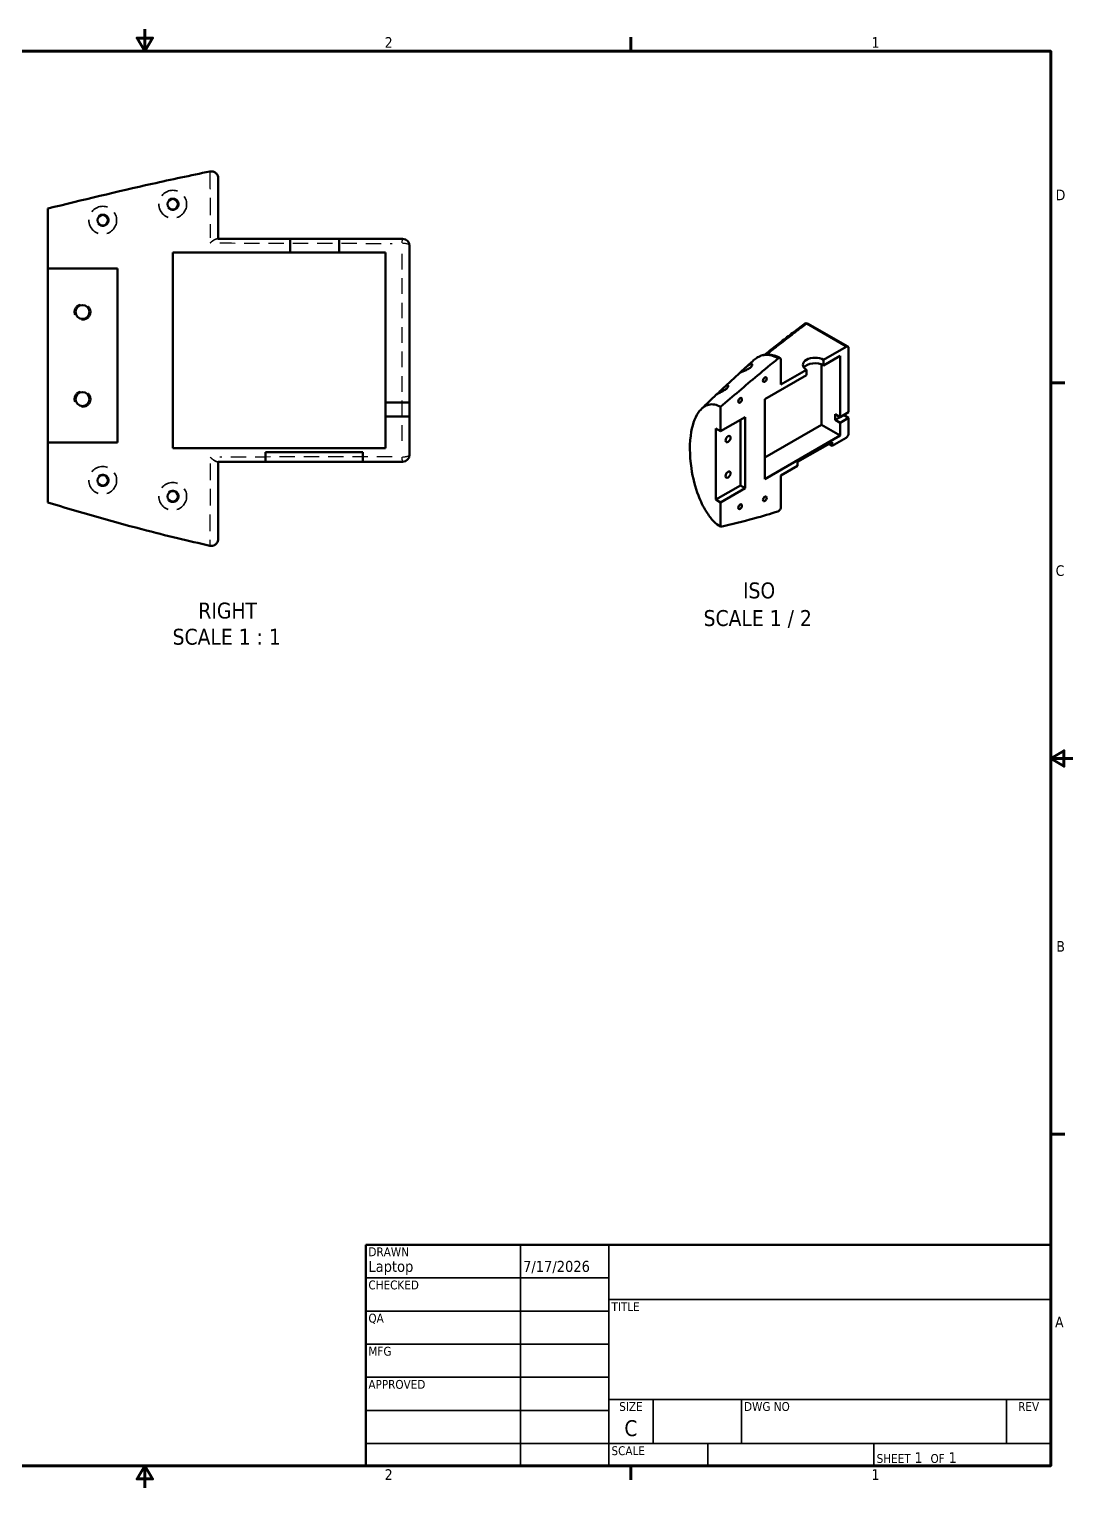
# Model space of a CAD drawing. Header units: inches. Extents: x 0.5 to 21.5, y 0.2 to 16.7.
# Drawn here: x 9.69 to 21.5, y 0.25 to 16.75 of the extents above; entities that cross this region are included whole.
import ezdxf
from ezdxf.enums import TextEntityAlignment as Align

# ---------------------------------------------------------------- set-up
doc = ezdxf.new("R2010")
doc.units = ezdxf.units.IN
doc.header["$MEASUREMENT"] = 0
doc.linetypes.add('DASHED', pattern=[0.2067, 0.1654, -0.0413])
for name, color, linetype, lineweight in [('Border (ANSI)', 7, 'Continuous', 70), ('Hidden (ANSI)', 7, 'DASHED', 35), ('Hidden Narrow (ANSI)', 7, 'DASHED', 25), ('Symbol (ANSI)', 7, 'Continuous', 25), ('Title (ANSI)', 7, 'Continuous', 50), ('Visible (ANSI)', 7, 'Continuous', 50), ('Visible Narrow (ANSI)', 7, 'Continuous', 35)]:
    doc.layers.add(name, color=color, linetype=linetype, lineweight=lineweight)
doc.styles.add('Label Text (ANSI)', font='tahoma.ttf')
doc.styles.add('Note Text (ANSI)', font='tahoma.ttf')
doc.styles.add('Text Style30', font='tahoma.ttf')
doc.styles.add('Text Style38', font='tahoma.ttf')
doc.styles.add('Text Style39', font='tahoma.ttf')

# ---------------------------------------------------------------- blocks, each defined once
blk = doc.blocks.new('Borders Default Border')
at = {"layer": 'Border (ANSI)'}
for p, q in [((16.5, 16.5), (16.5, 16.66)), ((21.25, 12.75), (21.41, 12.75)), ((21.25, 4.25), (21.41, 4.25)), ((16.5, 0.5), (16.5, 0.34))]:
    blk.add_line(p, q, dxfattribs=at)
at = {"layer": 'Border (ANSI)', "flags": 128}
for points in [[(11, 16.75), (11, 16.5), (10.913, 16.65), (11.087, 16.65), (11, 16.5)], [(0.75, 0.5), (0.75, 16.5), (21.25, 16.5), (21.25, 0.5), (0.75, 0.5)], [(21.5, 8.5), (21.25, 8.5), (21.4, 8.587), (21.4, 8.413), (21.25, 8.5)], [(11, 0.25), (11, 0.5), (10.913, 0.35), (11.087, 0.35), (11, 0.5)]]:
    blk.add_lwpolyline(points, dxfattribs=at)
at = {"layer": 'Border (ANSI)', "char_height": 0.12, "attachment_point": 7, "style": 'Note Text (ANSI)'}
for s, insert in [('2', (13.714, 16.54)), ('1', (19.223, 16.54)), ('D', (21.306, 14.815)), ('C', (21.306, 10.563)), ('B', (21.313, 6.315)), ('A', (21.299, 2.065)), ('2', (13.714, 0.34)), ('1', (19.223, 0.34))]:
    blk.add_mtext(s, dxfattribs=dict(at, insert=insert))
blk = doc.blocks.new('Title Blocks ANSI - Large')
at = {"layer": 'Title (ANSI)'}
for p, q in [((5, 7.45), (5, 4.95)), ((12.75, 7.45), (5, 7.45)), ((12.75, 4.95), (12.75, 7.45)), ((5, 4.95), (12.75, 4.95))]:
    blk.add_line(p, q, dxfattribs=at)
at = {"layer": 'Title (ANSI)', "lineweight": 35}
for p, q in [((6.75, 4.95), (6.75, 7.45)), ((7.75, 4.95), (7.75, 7.45)), ((5, 7.075), (7.75, 7.075)), ((7.75, 6.83), (12.75, 6.83)), ((5, 6.7), (7.75, 6.7)), ((5, 6.325), (7.75, 6.325)), ((5, 5.95), (7.75, 5.95)), ((12.75, 5.7), (7.75, 5.7)), ((8.25, 5.2), (8.25, 5.7)), ((9.25, 5.2), (9.25, 5.7)), ((12.25, 5.2), (12.25, 5.7)), ((5, 5.575), (7.75, 5.575)), ((7.75, 5.2), (5, 5.2)), ((12.75, 5.2), (7.75, 5.2)), ((8.87, 5.2), (8.87, 4.95)), ((10.75, 5.2), (10.75, 4.95))]:
    blk.add_line(p, q, dxfattribs=at)
at = {"layer": 'Title (ANSI)', "style": 'Text Style38'}
for s, p in [('DRAWN', (5.03, 7.42)), ('CHECKED', (5.03, 7.045)), ('TITLE', (7.78, 6.8)), ('QA', (5.03, 6.67)), ('MFG', (5.03, 6.295)), ('APPROVED', (5.03, 5.92)), ('DWG NO', (9.28, 5.67)), ('SCALE', (7.78, 5.17))]:
    blk.add_text(s, height=0.1, dxfattribs=at).set_placement(p, align=Align.TOP_LEFT)
for s, p in [('SIZE', (8, 5.67)), ('REV', (12.5, 5.67))]:
    blk.add_text(s, height=0.1, dxfattribs=at).set_placement(p, align=Align.TOP_CENTER)
at = {"layer": 'Title (ANSI)', "insert": (10.78, 4.98), "char_height": 0.12, "attachment_point": 7, "style": 'Note Text (ANSI)'}
blk.add_mtext('\\fTahoma|b0|i0;{\\H0.1000;SHEET}\\fTahoma|b0|i0;{\\H0.1200; 1  }\\fTahoma|b0|i0;{\\H0.1000;OF}\\fTahoma|b0|i0;{\\H0.1200; 1 }', dxfattribs=at)
at = {"layer": 'Title (ANSI)'}
for tag, height, style, p in [('AUTHOR', 0.125, 'Text Style39', (5.03, 7.105)), ('CREATION_DATE', 0.125, 'Text Style39', (6.78, 7.105)), ('CHECKED_BY', 0.125, 'Text Style39', (5.03, 6.73)), ('CHECKED_DATE', 0.125, 'Text Style39', (6.78, 6.73)), ('MFG_APPROVED_BY', 0.125, 'Text Style39', (5.03, 5.98)), ('MFG_APPROVED_DATE', 0.125, 'Text Style39', (6.78, 5.98)), ('ENG_APPROVED_BY', 0.125, 'Text Style39', (5.03, 5.605)), ('ENG_APPROVAL_DATE', 0.125, 'Text Style39', (6.78, 5.605)), ('PART_NUMBER', 0.18, 'Text Style30', (9.28, 5.23))]:
    blk.add_attdef(tag, text='', height=height, dxfattribs=dict(at, style=style)).set_placement(p, align=Align.BOTTOM_LEFT)
at = {"layer": 'Title (ANSI)', "lineweight": 30, "flags": 63}
blk.add_attdef('COMPANY', text='', height=0.125, dxfattribs=at).set_placement((10.25, 7.14), align=Align.MIDDLE_CENTER)
blk.add_attdef('TITLE', text='', height=0.18, dxfattribs=at).set_placement((7.78, 6.223), align=Align.MIDDLE_LEFT)
at = {"layer": 'Title (ANSI)'}
for tag, height, style, p in [('Sheet_Size', 0.18, 'Text Style30', (8, 5.375)), ('REVISION_NUMBER', 0.125, 'Text Style39', (12.5, 5.375))]:
    blk.add_attdef(tag, text='', height=height, dxfattribs=dict(at, style=style)).set_placement(p, align=Align.MIDDLE_CENTER)
at = {"layer": 'Title (ANSI)', "lineweight": 30, "flags": 63}
blk.add_attdef('Initial_View_Scale', text='', height=0.12, dxfattribs=at).set_placement((8.84, 4.98), align=Align.BOTTOM_RIGHT)

msp = doc.modelspace()

# ---------------------------------------------------------------- linework, layer by layer
at = {"layer": 'Hidden (ANSI)', "ltscale": 0.101461}
msp.add_line((11.816, 14.377), (11.83, 14.377), dxfattribs=at)
at = {"layer": 'Hidden (ANSI)', "ltscale": 0.007334}
for p, q in [((12.366, 11.964), (12.366, 11.964)), ((13.468, 11.964), (13.468, 11.964))]:
    msp.add_line(p, q, dxfattribs=at)
at = {"layer": 'Hidden (ANSI)', "ltscale": 0.202368}
for p, q in [((12.366, 11.964), (12.366, 11.857)), ((13.468, 11.964), (13.468, 11.857))]:
    msp.add_line(p, q, dxfattribs=at)
at = {"layer": 'Hidden (ANSI)', "ltscale": 0.084509}
msp.add_line((11.83, 11.857), (11.82, 11.857), dxfattribs=at)
at = {"layer": 'Hidden (ANSI)', "ltscale": 1.196756}
for centre in [(11.316, 14.77), (10.524, 14.589), (10.524, 11.646), (11.316, 11.465)]:
    msp.add_circle(centre, 0.157, dxfattribs=at)
at = {"layer": 'Hidden (ANSI)', "ltscale": 0.211927}
msp.add_open_spline([(11.816, 14.377), (11.811, 14.377), (11.805, 14.376), (11.789, 14.369), (11.779, 14.363), (11.759, 14.349), (11.749, 14.341), (11.74, 14.332), (11.739, 14.332), (11.739, 14.332)], degree=3, knots=[0, 0, 0, 0, 0.0759867, 0.0759867, 0.1781438, 0.1781438, 0.2800454, 0.2800454, 0.2809061, 0.2809061, 0.2809061, 0.2809061], dxfattribs=at)
at = {"layer": 'Hidden (ANSI)', "ltscale": 0.226688}
msp.add_open_spline([(11.82, 11.857), (11.815, 11.857), (11.81, 11.859), (11.796, 11.865), (11.787, 11.87), (11.766, 11.885), (11.752, 11.896), (11.739, 11.909), (11.739, 11.909), (11.739, 11.909)], degree=3, knots=[-0.3025232, -0.3025232, -0.3025232, -0.3025232, -0.2313211, -0.2313211, -0.1362394, -0.1362394, 0, 0, 0.0008737, 0.0008737, 0.0008737, 0.0008737], dxfattribs=at)
at = {"layer": 'Hidden Narrow (ANSI)', "ltscale": 1.059428}
for centre in [(11.316, 14.77), (10.524, 14.589), (10.524, 11.646), (11.316, 11.465)]:
    msp.add_circle(centre, 0.0697, dxfattribs=at)
at = {"layer": 'Hidden Narrow (ANSI)', "ltscale": 0.949028}
for centre in [(10.295, 13.551), (10.295, 12.566)]:
    msp.add_circle(centre, 0.0937, dxfattribs=at)
at = {"layer": 'Hidden Narrow (ANSI)', "ltscale": 0.162948}
msp.add_ellipse((13.917, 14.299), major_axis=(0, 0.0787), ratio=0.131549, start_param=0.060398, end_param=1.14756, dxfattribs=at)
at = {"layer": 'Hidden Narrow (ANSI)', "ltscale": 0.228566}
msp.add_ellipse((13.917, 14.299), major_axis=(0.0787, 0), ratio=0.357644, start_param=0.084705, end_param=1.609389, dxfattribs=at)
at = {"layer": 'Hidden Narrow (ANSI)', "ltscale": 0.171476}
msp.add_ellipse((13.917, 11.936), major_axis=(0, -0.0787), ratio=0.123761, start_param=5.075609, end_param=6.219629, dxfattribs=at)
at = {"layer": 'Hidden Narrow (ANSI)', "ltscale": 0.227922}
msp.add_ellipse((13.917, 11.936), major_axis=(0.0787, 0), ratio=0.297284, start_param=4.678332, end_param=6.198719, dxfattribs=at)
at = {"layer": 'Hidden Narrow (ANSI)', "ltscale": 1.185614}
msp.add_open_spline([(11.736, 15.137), (11.736, 15.135), (11.736, 15.133), (11.736, 15.114), (11.737, 15.076), (11.737, 14.993), (11.737, 14.956), (11.738, 14.915), (11.738, 14.86), (11.738, 14.798), (11.739, 14.64), (11.739, 14.54), (11.739, 14.422), (11.739, 14.406), (11.739, 14.391)], degree=3, knots=[-12.986108, -12.986108, -12.986108, -12.986108, -12.866487, -12.866487, -12.138037, -12.138037, -11.682755, -11.682755, -11.682755, -11.062738, -11.062738, -10.198363, -10.198363, -10.071531, -10.071531, -10.071531, -10.071531], dxfattribs=at)
at = {"layer": 'Hidden Narrow (ANSI)', "ltscale": 1.061227}
msp.add_open_spline([(11.847, 14.332), (12.199, 14.33), (12.552, 14.329), (12.905, 14.328), (13.086, 14.328), (13.268, 14.328), (13.566, 14.327), (13.682, 14.327), (13.799, 14.327)], degree=3, knots=[-5.512404, -5.512404, -5.512404, -5.512404, -2.795589, -2.795589, -2.795589, -1.397794, -1.397794, -0.504451, -0.504451, -0.504451, -0.504451], dxfattribs=at)
at = {"layer": 'Hidden Narrow (ANSI)', "ltscale": 1.069525}
msp.add_open_spline([(13.907, 14.21), (13.908, 14.08), (13.908, 13.946), (13.908, 13.587), (13.908, 13.359), (13.908, 13.13), (13.908, 12.89), (13.908, 12.651), (13.908, 12.285), (13.908, 12.157), (13.908, 12.031)], degree=3, knots=[-10.918787, -10.918787, -10.918787, -10.918787, -9.891532, -9.891532, -8.182291, -8.182291, -8.182291, -6.393373, -6.393373, -5.420206, -5.420206, -5.420206, -5.420206], dxfattribs=at)
at = {"layer": 'Hidden Narrow (ANSI)', "ltscale": 1.060372}
msp.add_open_spline([(13.799, 11.913), (13.683, 11.913), (13.567, 11.912), (13.269, 11.912), (13.088, 11.912), (12.906, 11.912), (12.553, 11.911), (12.2, 11.91), (11.847, 11.909)], degree=3, knots=[-14.024588, -14.024588, -14.024588, -14.024588, -13.133387, -13.133387, -11.739199, -11.739199, -11.739199, -9.021577, -9.021577, -9.021577, -9.021577], dxfattribs=at)
at = {"layer": 'Hidden Narrow (ANSI)', "ltscale": 1.14033}
msp.add_open_spline([(11.739, 11.838), (11.739, 11.807), (11.739, 11.776), (11.739, 11.632), (11.738, 11.521), (11.738, 11.34), (11.737, 11.266), (11.737, 11.198), (11.736, 11.103), (11.736, 11.02), (11.735, 10.939), (11.735, 10.92), (11.735, 10.912)], degree=3, knots=[-3.568593, -3.568593, -3.568593, -3.568593, -3.321925, -3.321925, -2.396999, -2.396999, -1.703204, -1.703204, -1.703204, -0.716173, -0.716173, -0.187821, -0.187821, -0.187821, -0.187821], dxfattribs=at)
at = {"layer": 'Visible (ANSI)'}
for p, q in [((11.83, 15.063), (11.83, 14.377)), ((9.901, 14.043), (9.901, 14.72)), ((11.83, 14.377), (12.645, 14.377)), ((12.645, 14.377), (12.645, 14.224)), ((13.197, 14.377), (12.645, 14.377)), ((13.197, 14.224), (13.197, 14.377)), ((13.197, 14.377), (13.917, 14.377)), ((12.645, 14.224), (11.315, 14.224)), ((11.315, 14.224), (11.315, 12.011)), ((12.645, 14.224), (13.197, 14.224)), ((13.724, 14.224), (13.197, 14.224)), ((13.724, 12.527), (13.724, 14.224)), ((13.996, 14.299), (13.996, 12.527)), ((10.689, 14.043), (9.901, 14.043)), ((9.901, 14.043), (9.901, 12.074)), ((10.689, 12.074), (10.689, 14.043)), ((18.506, 13.418), (18.954, 13.159)), ((18.68, 13.01), (18.935, 13.157)), ((18.867, 13.055), (18.68, 12.947)), ((18.867, 12.362), (18.867, 13.055)), ((18.963, 13.141), (18.963, 12.418)), ((18.197, 13.011), (18.197, 12.731)), ((18.197, 12.731), (18.485, 12.898)), ((18.485, 12.898), (18.485, 12.835)), ((18.656, 12.273), (18.656, 12.958)), ((18.68, 12.947), (18.68, 13.01)), ((18.485, 12.835), (18.015, 12.563)), ((18.015, 12.563), (18.015, 11.66)), ((13.996, 12.527), (13.724, 12.527)), ((13.724, 12.527), (13.724, 12.369)), ((13.996, 12.369), (13.996, 12.527)), ((17.515, 12.201), (17.515, 12.477)), ((18.867, 12.362), (18.811, 12.394)), ((18.811, 12.394), (18.811, 12.33)), ((18.963, 12.418), (18.867, 12.362)), ((18.963, 12.354), (18.907, 12.386)), ((13.724, 12.011), (13.724, 12.369)), ((13.724, 12.369), (13.996, 12.369)), ((13.996, 12.369), (13.996, 11.936)), ((17.515, 12.201), (17.459, 12.233)), ((17.459, 12.233), (17.459, 11.429)), ((17.793, 12.362), (17.515, 12.201)), ((17.738, 12.33), (17.738, 11.59)), ((17.793, 11.558), (17.793, 12.362)), ((18.015, 11.903), (18.656, 12.273)), ((18.867, 12.152), (18.656, 12.273)), ((18.867, 12.362), (18.811, 12.33)), ((18.811, 12.33), (18.867, 12.298)), ((18.867, 12.298), (18.963, 12.354)), ((18.867, 12.152), (18.867, 12.298)), ((18.963, 12.354), (18.963, 12.177)), ((9.901, 12.074), (10.689, 12.074)), ((9.901, 11.397), (9.901, 12.074)), ((18.015, 11.66), (18.867, 12.152)), ((18.776, 12.08), (18.386, 11.855)), ((18.935, 12.128), (18.776, 12.037)), ((18.776, 12.037), (18.776, 12.08)), ((11.315, 12.011), (13.724, 12.011)), ((12.366, 11.964), (12.366, 11.857)), ((13.468, 11.964), (12.366, 11.964)), ((13.468, 11.857), (13.468, 11.964)), ((11.83, 11.857), (11.83, 10.984)), ((12.366, 11.857), (11.83, 11.857)), ((12.366, 11.857), (13.468, 11.857)), ((13.917, 11.857), (13.468, 11.857)), ((18.386, 11.812), (18.197, 11.703)), ((18.386, 11.855), (18.386, 11.812)), ((17.738, 11.59), (17.459, 11.429)), ((17.515, 11.397), (17.793, 11.558)), ((17.793, 11.558), (17.738, 11.59)), ((18.197, 11.703), (18.197, 11.346)), ((17.459, 11.429), (17.515, 11.397)), ((17.515, 11.121), (17.515, 11.397))]:
    msp.add_line(p, q, dxfattribs=at)
for centre, radius in [((11.316, 14.77), 0.0591), ((10.524, 14.589), 0.0591), ((10.295, 13.551), 0.0787), ((10.295, 12.566), 0.0787), ((10.524, 11.646), 0.0591), ((11.316, 11.465), 0.0591)]:
    msp.add_circle(centre, radius, dxfattribs=at)
for centre, radius, start, end in [((13.917, 14.299), 0.0787, 0, 90), ((18.486, 13.384), 0.0394, 60, 127.0173), ((13.917, 11.936), 0.0787, 270, 0)]:
    msp.add_arc(centre, radius, start, end, dxfattribs=at)
for centre, major_axis, start_param, end_param in [((18.583, 12.954), (-0.138, 0), 3.926991, 7.068583), ((18.935, 13.125), (0.0197, 0.0341), 5.497787, 7.068583), ((18.583, 12.891), (0.138, 0), 0.785398, 2.736371), ((18.58, 11.925), (0.276, 0), 0.778317, 0.97226), ((18.935, 12.161), (0.0197, 0.0341), 3.926991, 5.497787)]:
    msp.add_ellipse(centre, major_axis=major_axis, ratio=0.57735, start_param=start_param, end_param=end_param, dxfattribs=at)
for centre, major_axis in [((18.015, 12.786), (-0.0148, -0.0256)), ((17.735, 12.551), (-0.0148, -0.0256)), ((17.599, 12.113), (-0.0197, -0.0341)), ((17.599, 11.711), (-0.0197, -0.0341)), ((18.015, 11.437), (-0.0148, -0.0256)), ((17.735, 11.349), (-0.0148, -0.0256))]:
    msp.add_ellipse(centre, major_axis=major_axis, ratio=0.57735, dxfattribs=at)
for points, knots in [([(11.736, 15.14), (11.518, 15.095), (11.3, 15.049), (10.688, 14.912), (10.294, 14.819), (9.901, 14.72)], [0.87093884, 0.87093884, 0.87093884, 0.87093884, 0.89550181, 0.89550181, 0.9401207, 0.9401207, 0.9401207, 0.9401207]), ([(11.83, 15.063), (11.83, 15.073), (11.828, 15.083), (11.821, 15.102), (11.815, 15.111), (11.801, 15.125), (11.792, 15.131), (11.775, 15.138), (11.768, 15.14), (11.752, 15.142), (11.744, 15.142), (11.736, 15.14)], [0, 0, 0, 0, 0.0781289, 0.0781289, 0.1562578, 0.1562578, 0.2343867, 0.2343867, 0.2948918, 0.2948918, 0.3553968, 0.3553968, 0.3553968, 0.3553968]), ([(18.463, 13.415), (18.419, 13.382), (18.375, 13.349), (18.287, 13.282), (18.244, 13.248), (18.157, 13.181), (18.114, 13.147), (18.052, 13.098), (18.032, 13.082), (18.012, 13.066)], [0.226232, 0.226232, 0.226232, 0.226232, 1.330279, 1.330279, 2.434327, 2.434327, 3.538375, 3.538375, 4.0496, 4.0496, 4.0496, 4.0496]), ([(17.888, 13.004), (17.902, 13.017), (17.917, 13.028), (17.951, 13.048), (17.97, 13.056), (18.009, 13.067), (18.03, 13.07), (18.074, 13.069), (18.097, 13.066), (18.143, 13.052), (18.166, 13.042), (18.189, 13.029)], [10.961159, 10.961159, 10.961159, 10.961159, 11.398533, 11.398533, 11.835907, 11.835907, 12.273281, 12.273281, 12.710655, 12.710655, 13.148029, 13.148029, 13.148029, 13.148029]), ([(18.164, 13.023), (18.086, 12.961), (18.009, 12.897), (17.793, 12.716), (17.654, 12.598), (17.515, 12.477)], [0.87093884, 0.87093884, 0.87093884, 0.87093884, 0.89550181, 0.89550181, 0.9401207, 0.9401207, 0.9401207, 0.9401207]), ([(17.83, 12.949), (17.824, 12.945), (17.818, 12.94), (17.805, 12.929), (17.798, 12.923), (17.784, 12.911), (17.778, 12.905), (17.766, 12.894), (17.76, 12.889), (17.749, 12.879), (17.745, 12.875), (17.736, 12.867), (17.733, 12.864), (17.729, 12.86), (17.729, 12.86), (17.734, 12.862), (17.74, 12.865), (17.758, 12.873), (17.77, 12.879), (17.796, 12.891), (17.809, 12.897), (17.828, 12.907), (17.835, 12.911), (17.847, 12.919), (17.851, 12.922), (17.859, 12.928), (17.862, 12.932), (17.868, 12.939), (17.871, 12.943), (17.874, 12.952), (17.874, 12.956), (17.869, 12.963), (17.863, 12.965), (17.848, 12.96), (17.84, 12.955), (17.83, 12.949)], [-3.210487, -3.210487, -3.210487, -3.210487, -3.049012, -3.049012, -2.897279, -2.897279, -2.764695, -2.764695, -2.636933, -2.636933, -2.500361, -2.500361, -2.334445, -2.334445, -2.126086, -2.126086, -1.886859, -1.886859, -1.595586, -1.595586, -1.339296, -1.339296, -1.185715, -1.185715, -1.087279, -1.087279, -0.983858, -0.983858, -0.838857, -0.838857, -0.589207, -0.589207, -0.275307, -0.275307, 0, 0, 0, 0]), ([(18.197, 13.011), (18.197, 13.015), (18.196, 13.019), (18.194, 13.025), (18.192, 13.028), (18.186, 13.031), (18.183, 13.031), (18.178, 13.031), (18.175, 13.03), (18.169, 13.027), (18.166, 13.026), (18.164, 13.023)], [0, 0, 0, 0, 0.0781289, 0.0781289, 0.1562578, 0.1562578, 0.2343867, 0.2343867, 0.2948918, 0.2948918, 0.3553968, 0.3553968, 0.3553968, 0.3553968]), ([(17.559, 12.702), (17.554, 12.698), (17.55, 12.694), (17.539, 12.684), (17.532, 12.678), (17.52, 12.665), (17.513, 12.659), (17.501, 12.648), (17.496, 12.642), (17.485, 12.632), (17.48, 12.628), (17.472, 12.621), (17.469, 12.618), (17.465, 12.615), (17.466, 12.615), (17.472, 12.618), (17.478, 12.623), (17.498, 12.634), (17.511, 12.641), (17.536, 12.654), (17.547, 12.66), (17.562, 12.669), (17.568, 12.673), (17.578, 12.68), (17.582, 12.683), (17.589, 12.69), (17.592, 12.693), (17.598, 12.701), (17.6, 12.706), (17.603, 12.715), (17.601, 12.719), (17.595, 12.723), (17.589, 12.722), (17.576, 12.715), (17.568, 12.709), (17.559, 12.702)], [-2.991896, -2.991896, -2.991896, -2.991896, -2.87525, -2.87525, -2.727675, -2.727675, -2.597111, -2.597111, -2.469593, -2.469593, -2.332664, -2.332664, -2.166637, -2.166637, -1.963691, -1.963691, -1.723685, -1.723685, -1.447055, -1.447055, -1.241791, -1.241791, -1.121778, -1.121778, -1.031571, -1.031571, -0.931719, -0.931719, -0.773649, -0.773649, -0.516023, -0.516023, -0.251025, -0.251025, 0, 0, 0, 0]), ([(17.515, 12.477), (17.492, 12.491), (17.469, 12.499), (17.423, 12.508), (17.401, 12.507), (17.343, 12.493), (17.308, 12.47), (17.234, 12.378), (17.201, 12.296), (17.162, 12.074), (17.162, 11.929), (17.2, 11.675), (17.227, 11.57), (17.288, 11.412), (17.317, 11.349), (17.378, 11.253), (17.405, 11.216), (17.461, 11.158), (17.488, 11.137), (17.515, 11.121)], [-10.365401, -10.365401, -10.365401, -10.365401, -9.745224, -9.745224, -9.087405, -9.087405, -7.849207, -7.849207, -6.059419, -6.059419, -3.904824, -3.904824, -2.323842, -2.323842, -1.291761, -1.291761, -0.590045, -0.590045, 0, 0, 0, 0]), ([(9.901, 11.397), (10.253, 11.289), (10.608, 11.188), (11.258, 11.017), (11.493, 10.961), (11.735, 10.907)], [-127.096552, -127.096552, -127.096552, -127.096552, -120.472402, -120.472402, -115.010114, -115.010114, -115.010114, -115.010114]), ([(17.515, 11.121), (17.639, 11.149), (17.765, 11.18), (17.995, 11.243), (18.078, 11.268), (18.163, 11.295)], [-127.096552, -127.096552, -127.096552, -127.096552, -120.472402, -120.472402, -115.010114, -115.010114, -115.010114, -115.010114]), ([(18.163, 11.295), (18.167, 11.296), (18.17, 11.298), (18.178, 11.304), (18.181, 11.307), (18.187, 11.315), (18.19, 11.32), (18.194, 11.328), (18.195, 11.332), (18.197, 11.339), (18.197, 11.343), (18.197, 11.346)], [0, 0, 0, 0, 0.0781289, 0.0781289, 0.1562578, 0.1562578, 0.2343867, 0.2343867, 0.2966058, 0.2966058, 0.3588249, 0.3588249, 0.3588249, 0.3588249]), ([(11.735, 10.907), (11.745, 10.905), (11.755, 10.905), (11.775, 10.908), (11.785, 10.912), (11.802, 10.923), (11.81, 10.93), (11.82, 10.945), (11.824, 10.952), (11.829, 10.968), (11.83, 10.976), (11.83, 10.984)], [0, 0, 0, 0, 0.0781289, 0.0781289, 0.1562578, 0.1562578, 0.2343867, 0.2343867, 0.2966058, 0.2966058, 0.3588249, 0.3588249, 0.3588249, 0.3588249])]:
    msp.add_open_spline(points, degree=3, knots=knots, dxfattribs=at)
for points in [[(17.781, 12.908), (17.817, 12.94), (17.852, 12.972), (17.888, 13.004)], [(17.54, 12.685), (17.605, 12.746), (17.671, 12.807), (17.737, 12.867)], [(17.299, 12.455), (17.355, 12.509), (17.41, 12.563), (17.466, 12.616)]]:
    msp.add_open_spline(points, degree=3, dxfattribs=at)
at = {"layer": 'Visible Narrow (ANSI)'}
msp.add_line((18.935, 13.157), (18.486, 13.416), dxfattribs=at)
for major_axis, ratio, start_param, end_param in [((-0.0237, 0.0314), 0.648283, 5.422522, 6.283185), ((0.0197, 0.0341), 0.57735, 0, 0.785398)]:
    msp.add_ellipse((18.486, 13.384), major_axis=major_axis, ratio=ratio, start_param=start_param, end_param=end_param, dxfattribs=at)
for points, knots in [([(18.486, 13.416), (18.44, 13.381), (18.393, 13.345), (18.292, 13.268), (18.237, 13.225), (18.182, 13.183), (18.134, 13.145), (18.086, 13.107), (18.039, 13.069)], [0.226232, 0.226232, 0.226232, 0.226232, 1.397794, 1.397794, 2.795589, 2.795589, 2.795589, 4.032783, 4.032783, 4.032783, 4.032783]), ([(18.164, 13.023), (18.149, 13.032), (18.135, 13.039), (18.083, 13.059), (18.048, 13.064), (17.997, 13.06), (17.978, 13.056), (17.961, 13.049), (17.937, 13.04), (17.916, 13.027), (17.894, 13.009), (17.891, 13.007), (17.888, 13.004)], [-13.148029, -13.148029, -13.148029, -13.148029, -12.866487, -12.866487, -12.138037, -12.138037, -11.682755, -11.682755, -11.682755, -11.062738, -11.062738, -10.961159, -10.961159, -10.961159, -10.961159])]:
    msp.add_open_spline(points, degree=3, knots=knots, dxfattribs=at)

# ---------------------------------------------------------------- block references
msp.add_blockref('Borders Default Border', (0, 0))
msp.add_blockref('Title Blocks ANSI - Large', (8.5, -4.45)).add_auto_attribs({'AUTHOR': 'Laptop', 'CREATION_DATE': '7/17/2026', 'Sheet_Size': 'C'})

# ---------------------------------------------------------------- texts
at = {"layer": 'Symbol (ANSI)', "char_height": 0.18, "attachment_point": 7, "style": 'Label Text (ANSI)'}
for s, insert in [('ISO', (17.768, 10.308)), ('RIGHT', (11.605, 10.08)), ('SCALE 1 / 2', (17.322, 9.976)), ('SCALE 1 : 1', (11.314, 9.784))]:
    msp.add_mtext(s, dxfattribs=dict(at, insert=insert))

doc.saveas('drawing.dxf')
